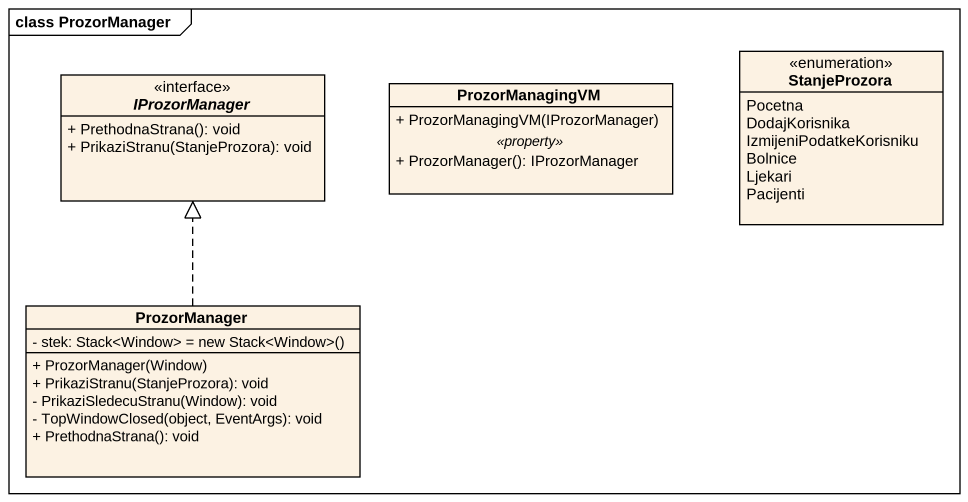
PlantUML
@startuml
mainframe class ProzorManager
hide circle
hide empty members
skinparam classAttributeIconSize 0
interface IProzorManager {
  + PrethodnaStrana(): void
  + PrikaziStranu(StanjeProzora): void
}
class ProzorManagingVM {
  + ProzorManagingVM(IProzorManager)
  .. <<property>> ..
  + ProzorManager(): IProzorManager
}
enum StanjeProzora {
  Pocetna
  DodajKorisnika
  IzmijeniPodatkeKorisniku
  Bolnice
  Ljekari
  Pacijenti
}
class ProzorManager {
  {field} - stek: Stack<Window> = new Stack<Window>()
  + ProzorManager(Window)
  + PrikaziStranu(StanjeProzora): void
  - PrikaziSledecuStranu(Window): void
  - TopWindowClosed(object, EventArgs): void
  + PrethodnaStrana(): void
}
ProzorManager .up.|> IProzorManager
@enduml
